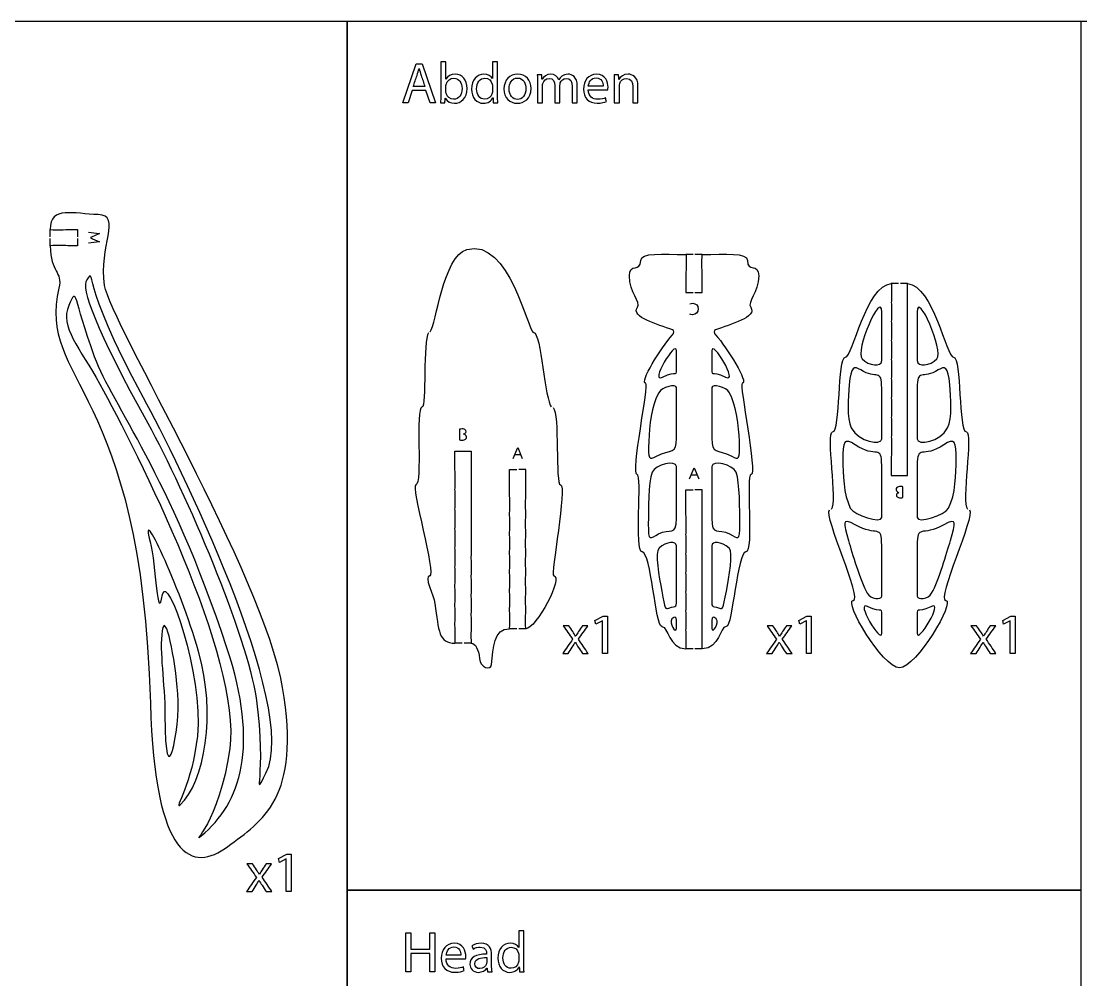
# Model space of a CAD drawing. Extents: x 0 to 710, y 0 to 350.
# Drawn here: x 245 to 440, y 173.9 to 350.4 of the extents above; entities that cross this region are included whole.
import ezdxf

# ---------------------------------------------------------------- set-up
doc = ezdxf.new("R2010")
doc.units = 0
doc.header["$MEASUREMENT"] = 0
doc.layers.add('DEFAULT', color=18, linetype='CONTINUOUS')

msp = doc.modelspace()

# ---------------------------------------------------------------- linework, layer by layer
at = {"layer": 'DEFAULT', "color": 18}
for points in [[(710, 0.35), (0, 0.35), (0, 350.35), (710, 350.35)], [(305, 0.35), (185, 0.35), (185, 350.35), (305, 350.35)], [(440, 190.35), (305, 190.35), (305, 350.35), (440, 350.35)], [(440, 0.35), (305, 0.35), (305, 190.35), (440, 190.35)]]:
    msp.add_lwpolyline(points, close=True, dxfattribs=at)
at = {"layer": 'DEFAULT', "color": 5}
for points in [[(316.96, 337.6), (316.22, 335.35), (315.26, 335.35), (317.69, 342.49), (318.8, 342.49), (321.23, 335.35), (320.25, 335.35), (319.49, 337.6)], [(351.97, 239.95), (351.95, 239.95), (350.75, 239.31), (350.57, 240.02), (352.07, 240.82), (352.87, 240.82), (352.87, 233.94), (351.97, 233.94)], [(389.49, 239.95), (389.47, 239.95), (388.28, 239.31), (388.1, 240.02), (389.6, 240.82), (390.39, 240.82), (390.39, 233.94), (389.49, 233.94)], [(427.02, 239.95), (427, 239.95), (425.8, 239.31), (425.62, 240.02), (427.12, 240.82), (427.92, 240.82), (427.92, 233.94), (427.02, 233.94)], [(293.77, 196.11), (293.75, 196.11), (292.55, 195.47), (292.37, 196.18), (293.87, 196.98), (294.67, 196.98), (294.67, 190.1), (293.77, 190.1)], [(316.72, 182.49), (316.72, 179.5), (320.18, 179.5), (320.18, 182.49), (321.11, 182.49), (321.11, 175.35), (320.18, 175.35), (320.18, 178.7), (316.72, 178.7), (316.72, 175.35), (315.8, 175.35), (315.8, 182.49)]]:
    msp.add_lwpolyline(points, close=True, dxfattribs=at)
at = {"layer": 'DEFAULT', "color": 1}
for points in [[(250.34, 310.67), (250.34, 312)], [(250.34, 309), (250.34, 310.32)], [(368.65, 307.41), (367.33, 307.41)], [(370.33, 307.41), (369, 307.41)], [(406.45, 302.06), (405.12, 302.06)], [(408.12, 302.06), (406.8, 302.06)], [(336.2, 238.51), (334.87, 238.51)], [(337.87, 238.5), (336.55, 238.5)], [(326.14, 235.83), (324.82, 235.83)], [(327.82, 235.83), (326.49, 235.83)], [(368.65, 234.77), (367.33, 234.77)], [(370.33, 234.77), (369, 234.77)]]:
    msp.add_lwpolyline(points, dxfattribs=at)
at = {"layer": 'DEFAULT', "color": 18}
for points in [[(335.53, 269.86), (336.37, 271.88), (337.22, 269.86)], [(336.96, 270.49), (335.8, 270.49)], [(367.99, 266.12), (368.82, 268.14), (369.68, 266.12)], [(369.41, 266.75), (368.25, 266.75)]]:
    msp.add_lwpolyline(points, dxfattribs=at)
at = {"layer": 'DEFAULT', "color": 5}
for points, knots in [([(319.3, 338.32), (319.06, 339), (318.83, 339.68), (318.6, 340.37), (318.44, 340.83), (318.33, 341.26), (318.23, 341.67), (318.22, 341.67), (318.21, 341.67), (318.21, 341.67), (318.1, 341.25), (317.98, 340.81), (317.85, 340.38), (317.61, 339.69), (317.38, 339), (317.15, 338.32), (317.86, 338.32), (318.58, 338.32), (319.3, 338.32)], [0, 0, 0, 0, 6.147585, 6.147585, 6.147585, 7.147585, 7.147585, 7.147585, 7.206585, 7.206585, 7.206585, 8.206585, 8.206585, 8.206585, 14.382579, 14.382579, 14.382579, 20.472579, 20.472579, 20.472579, 20.472579]), ([(322.18, 335.35), (322.2, 335.7), (322.22, 336.22), (322.22, 336.68), (322.22, 338.74), (322.22, 340.8), (322.22, 342.87), (322.52, 342.87), (322.83, 342.87), (323.14, 342.87), (323.14, 341.79), (323.14, 340.72), (323.14, 339.65), (323.15, 339.65), (323.15, 339.65), (323.16, 339.65), (323.49, 340.22), (324.08, 340.59), (324.91, 340.59), (326.18, 340.59), (327.08, 339.53), (327.07, 337.98), (327.07, 336.15), (325.91, 335.24), (324.77, 335.24), (324.03, 335.24), (323.43, 335.52), (323.05, 336.2), (323.04, 336.2), (323.03, 336.2), (323.02, 336.2), (323.01, 335.92), (322.99, 335.63), (322.98, 335.35), (322.71, 335.35), (322.44, 335.35), (322.18, 335.35)], [2.279, 2.279, 2.279, 2.279, 3.279, 3.279, 3.279, 20.828, 20.828, 20.828, 23.438, 23.438, 23.438, 32.558, 32.558, 32.558, 32.618, 32.618, 32.618, 33.618, 33.618, 33.618, 34.618, 34.618, 34.618, 35.618, 35.618, 35.618, 36.618, 36.618, 36.618, 36.708, 36.708, 36.708, 39.110998, 39.110998, 39.110998, 41.389998, 41.389998, 41.389998, 41.389998]), ([(332.66, 342.87), (332.66, 340.8), (332.66, 338.74), (332.66, 336.68), (332.66, 336.22), (332.67, 335.7), (332.71, 335.35), (332.43, 335.35), (332.15, 335.35), (331.87, 335.35), (331.86, 335.65), (331.84, 335.95), (331.83, 336.24), (331.82, 336.24), (331.81, 336.24), (331.81, 336.24), (331.52, 335.67), (330.9, 335.24), (330.06, 335.24), (328.82, 335.24), (327.87, 336.28), (327.87, 337.84), (327.86, 339.54), (328.92, 340.59), (330.17, 340.59), (330.95, 340.59), (331.48, 340.22), (331.71, 339.81), (331.72, 339.81), (331.72, 339.81), (331.73, 339.81), (331.73, 340.83), (331.73, 341.85), (331.73, 342.87), (332.04, 342.87), (332.35, 342.87), (332.66, 342.87)], [2.64, 2.64, 2.64, 2.64, 20.188, 20.188, 20.188, 21.188, 21.188, 21.188, 23.559, 23.559, 23.559, 26.080809, 26.080809, 26.080809, 26.141809, 26.141809, 26.141809, 27.141809, 27.141809, 27.141809, 28.141809, 28.141809, 28.141809, 29.141809, 29.141809, 29.141809, 30.141809, 30.141809, 30.141809, 30.201809, 30.201809, 30.201809, 38.869809, 38.869809, 38.869809, 41.509809, 41.509809, 41.509809, 41.509809]), ([(323.14, 337.41), (323.14, 337.29), (323.16, 337.17), (323.18, 337.07), (323.36, 336.42), (323.9, 335.98), (324.58, 335.98), (325.55, 335.98), (326.13, 336.77), (326.13, 337.95), (326.13, 338.97), (325.6, 339.85), (324.61, 339.85), (323.97, 339.85), (323.38, 339.42), (323.19, 338.71), (323.17, 338.6), (323.14, 338.47), (323.14, 338.33), (323.14, 338.02), (323.14, 337.71), (323.14, 337.41)], [2.61, 2.61, 2.61, 2.61, 3.61, 3.61, 3.61, 4.61, 4.61, 4.61, 5.61, 5.61, 5.61, 6.61, 6.61, 6.61, 7.61, 7.61, 7.61, 8.61, 8.61, 8.61, 11.22, 11.22, 11.22, 11.22]), ([(331.73, 338.39), (331.73, 338.51), (331.72, 338.67), (331.69, 338.78), (331.55, 339.37), (331.04, 339.86), (330.35, 339.86), (329.38, 339.86), (328.81, 339.01), (328.81, 337.88), (328.81, 336.84), (329.32, 335.99), (330.32, 335.99), (330.95, 335.99), (331.52, 336.4), (331.69, 337.1), (331.72, 337.23), (331.73, 337.35), (331.73, 337.5), (331.73, 337.8), (331.73, 338.09), (331.73, 338.39)], [2.52, 2.52, 2.52, 2.52, 3.52, 3.52, 3.52, 4.52, 4.52, 4.52, 5.52, 5.52, 5.52, 6.52, 6.52, 6.52, 7.52, 7.52, 7.52, 8.52, 8.52, 8.52, 11.04, 11.04, 11.04, 11.04]), ([(338.84, 337.96), (338.84, 336.06), (337.53, 335.24), (336.29, 335.24), (334.91, 335.24), (333.84, 336.25), (333.84, 337.87), (333.84, 339.59), (334.96, 340.59), (336.38, 340.59), (337.85, 340.59), (338.84, 339.52), (338.84, 337.96)], [1, 1, 1, 1, 2, 2, 2, 3, 3, 3, 4, 4, 4, 5, 5, 5, 5]), ([(334.78, 337.9), (334.78, 336.78), (335.43, 335.93), (336.34, 335.93), (337.23, 335.93), (337.89, 336.77), (337.89, 337.92), (337.89, 338.79), (337.46, 339.89), (336.36, 339.89), (335.26, 339.89), (334.78, 338.88), (334.78, 337.9)], [0, 0, 0, 0, 1, 1, 1, 2, 2, 2, 3, 3, 3, 4, 4, 4, 4]), ([(340.02, 339.09), (340.02, 339.62), (340.01, 340.05), (339.98, 340.47), (340.25, 340.47), (340.52, 340.47), (340.79, 340.47), (340.81, 340.2), (340.82, 339.92), (340.83, 339.65), (340.84, 339.65), (340.85, 339.65), (340.87, 339.65), (341.15, 340.14), (341.63, 340.59), (342.47, 340.59), (343.17, 340.59), (343.7, 340.17), (343.92, 339.56), (343.93, 339.56), (343.94, 339.56), (343.95, 339.56), (344.1, 339.85), (344.3, 340.07), (344.52, 340.23), (344.82, 340.46), (345.16, 340.59), (345.65, 340.59), (346.33, 340.59), (347.33, 340.15), (347.33, 338.37), (347.33, 337.36), (347.33, 336.36), (347.33, 335.35), (347.03, 335.35), (346.72, 335.35), (346.42, 335.35), (346.42, 336.32), (346.42, 337.29), (346.42, 338.25), (346.42, 339.24), (346.06, 339.83), (345.31, 339.83), (344.78, 339.83), (344.37, 339.44), (344.21, 338.98), (344.17, 338.86), (344.14, 338.69), (344.14, 338.52), (344.14, 337.46), (344.14, 336.41), (344.14, 335.35), (343.83, 335.35), (343.53, 335.35), (343.23, 335.35), (343.23, 336.38), (343.23, 337.4), (343.23, 338.42), (343.23, 339.24), (342.87, 339.83), (342.16, 339.83), (341.57, 339.83), (341.15, 339.36), (341, 338.9), (340.95, 338.76), (340.93, 338.6), (340.93, 338.44), (340.93, 337.41), (340.93, 336.38), (340.93, 335.35), (340.63, 335.35), (340.32, 335.35), (340.02, 335.35), (340.02, 336.6), (340.02, 337.84), (340.02, 339.09)], [10.59, 10.59, 10.59, 10.59, 11.59, 11.59, 11.59, 13.9, 13.9, 13.9, 16.243075, 16.243075, 16.243075, 16.332075, 16.332075, 16.332075, 17.332075, 17.332075, 17.332075, 18.332075, 18.332075, 18.332075, 18.393075, 18.393075, 18.393075, 19.393075, 19.393075, 19.393075, 20.393075, 20.393075, 20.393075, 21.393075, 21.393075, 21.393075, 29.943075, 29.943075, 29.943075, 32.523075, 32.523075, 32.523075, 40.743075, 40.743075, 40.743075, 41.743075, 41.743075, 41.743075, 42.743075, 42.743075, 42.743075, 43.743075, 43.743075, 43.743075, 52.713075, 52.713075, 52.713075, 55.292075, 55.292075, 55.292075, 63.991075, 63.991075, 63.991075, 64.991075, 64.991075, 64.991075, 65.991075, 65.991075, 65.991075, 66.991075, 66.991075, 66.991075, 75.751075, 75.751075, 75.751075, 78.331075, 78.331075, 78.331075, 88.921075, 88.921075, 88.921075, 88.921075]), ([(349.36, 337.74), (349.38, 336.49), (350.19, 335.97), (351.12, 335.97), (351.79, 335.97), (352.19, 336.08), (352.54, 336.23), (352.59, 336.01), (352.64, 335.79), (352.7, 335.56), (352.37, 335.42), (351.81, 335.25), (350.99, 335.25), (349.42, 335.25), (348.47, 336.28), (348.47, 337.83), (348.47, 339.37), (349.38, 340.59), (350.88, 340.59), (352.55, 340.59), (352.99, 339.12), (352.99, 338.18), (352.99, 337.99), (352.97, 337.84), (352.96, 337.74), (351.76, 337.74), (350.56, 337.74), (349.36, 337.74)], [10.2, 10.2, 10.2, 10.2, 11.2, 11.2, 11.2, 12.2, 12.2, 12.2, 14.142833, 14.142833, 14.142833, 15.142833, 15.142833, 15.142833, 16.142833, 16.142833, 16.142833, 17.142833, 17.142833, 17.142833, 18.142833, 18.142833, 18.142833, 19.142833, 19.142833, 19.142833, 29.342833, 29.342833, 29.342833, 29.342833]), ([(352.09, 338.41), (352.1, 339), (351.85, 339.92), (350.8, 339.92), (349.86, 339.92), (349.45, 339.06), (349.37, 338.41), (350.28, 338.41), (351.19, 338.41), (352.09, 338.41)], [7.709, 7.709, 7.709, 7.709, 8.709, 8.709, 8.709, 9.709, 9.709, 9.709, 17.418, 17.418, 17.418, 17.418]), ([(354.15, 339.09), (354.15, 339.62), (354.14, 340.05), (354.11, 340.47), (354.38, 340.47), (354.66, 340.47), (354.93, 340.47), (354.95, 340.19), (354.97, 339.91), (354.98, 339.63), (354.99, 339.63), (355, 339.63), (355, 339.63), (355.26, 340.11), (355.85, 340.59), (356.7, 340.59), (357.41, 340.59), (358.51, 340.17), (358.51, 338.41), (358.51, 337.39), (358.51, 336.37), (358.51, 335.35), (358.2, 335.35), (357.89, 335.35), (357.58, 335.35), (357.58, 336.34), (357.58, 337.32), (357.58, 338.31), (357.58, 339.13), (357.27, 339.82), (356.39, 339.82), (355.78, 339.82), (355.3, 339.38), (355.14, 338.87), (355.1, 338.75), (355.08, 338.59), (355.08, 338.43), (355.08, 337.41), (355.08, 336.38), (355.08, 335.35), (354.77, 335.35), (354.46, 335.35), (354.15, 335.35), (354.15, 336.6), (354.15, 337.84), (354.15, 339.09)], [10.59, 10.59, 10.59, 10.59, 11.59, 11.59, 11.59, 13.93, 13.93, 13.93, 16.335681, 16.335681, 16.335681, 16.395681, 16.395681, 16.395681, 17.395681, 17.395681, 17.395681, 18.395681, 18.395681, 18.395681, 27.065681, 27.065681, 27.065681, 29.704681, 29.704681, 29.704681, 38.074681, 38.074681, 38.074681, 39.074681, 39.074681, 39.074681, 40.074681, 40.074681, 40.074681, 41.074681, 41.074681, 41.074681, 49.804681, 49.804681, 49.804681, 52.444681, 52.444681, 52.444681, 63.034681, 63.034681, 63.034681, 63.034681]), ([(345.78, 239.06), (346.02, 238.7), (346.26, 238.33), (346.51, 237.96), (346.7, 237.68), (346.86, 237.41), (347.03, 237.13), (347.04, 237.13), (347.05, 237.13), (347.06, 237.13), (347.23, 237.43), (347.4, 237.7), (347.56, 237.97), (347.8, 238.34), (348.04, 238.7), (348.28, 239.06), (348.62, 239.06), (348.95, 239.06), (349.29, 239.06), (348.71, 238.24), (348.13, 237.41), (347.54, 236.59), (348.14, 235.71), (348.74, 234.82), (349.34, 233.94), (348.99, 233.94), (348.64, 233.94), (348.28, 233.94), (348.03, 234.33), (347.78, 234.71), (347.53, 235.1), (347.33, 235.39), (347.16, 235.68), (346.98, 235.98), (346.98, 235.98), (346.97, 235.98), (346.96, 235.98), (346.79, 235.68), (346.61, 235.4), (346.42, 235.1), (346.17, 234.71), (345.93, 234.33), (345.68, 233.94), (345.34, 233.94), (345, 233.94), (344.65, 233.94), (345.26, 234.81), (345.87, 235.69), (346.47, 236.56), (345.9, 237.39), (345.32, 238.23), (344.74, 239.06), (345.08, 239.06), (345.43, 239.06), (345.78, 239.06)], [0, 0, 0, 0, 3.743683, 3.743683, 3.743683, 4.743683, 4.743683, 4.743683, 4.833683, 4.833683, 4.833683, 5.833683, 5.833683, 5.833683, 9.536895, 9.536895, 9.536895, 12.386895, 12.386895, 12.386895, 20.975775, 20.975775, 20.975775, 30.044943, 30.044943, 30.044943, 33.043943, 33.043943, 33.043943, 36.946189, 36.946189, 36.946189, 37.946189, 37.946189, 37.946189, 38.006189, 38.006189, 38.006189, 39.006189, 39.006189, 39.006189, 42.892133, 42.892133, 42.892133, 45.801133, 45.801133, 45.801133, 54.830163, 54.830163, 54.830163, 63.475071, 63.475071, 63.475071, 66.415071, 66.415071, 66.415071, 66.415071]), ([(383.3, 239.06), (383.55, 238.7), (383.79, 238.33), (384.03, 237.96), (384.22, 237.68), (384.38, 237.41), (384.55, 237.13), (384.56, 237.13), (384.57, 237.13), (384.58, 237.13), (384.75, 237.43), (384.92, 237.7), (385.09, 237.97), (385.33, 238.34), (385.57, 238.7), (385.81, 239.06), (386.15, 239.06), (386.48, 239.06), (386.82, 239.06), (386.23, 238.24), (385.65, 237.41), (385.07, 236.59), (385.67, 235.71), (386.27, 234.82), (386.87, 233.94), (386.52, 233.94), (386.16, 233.94), (385.81, 233.94), (385.56, 234.33), (385.31, 234.71), (385.06, 235.1), (384.86, 235.39), (384.69, 235.68), (384.51, 235.98), (384.5, 235.98), (384.49, 235.98), (384.49, 235.98), (384.32, 235.68), (384.14, 235.4), (383.95, 235.1), (383.7, 234.71), (383.45, 234.33), (383.21, 233.94), (382.86, 233.94), (382.52, 233.94), (382.18, 233.94), (382.79, 234.81), (383.39, 235.69), (384, 236.56), (383.42, 237.39), (382.84, 238.23), (382.26, 239.06), (382.61, 239.06), (382.96, 239.06), (383.3, 239.06)], [0, 0, 0, 0, 3.744236, 3.744236, 3.744236, 4.744236, 4.744236, 4.744236, 4.834236, 4.834236, 4.834236, 5.834236, 5.834236, 5.834236, 9.536897, 9.536897, 9.536897, 12.386897, 12.386897, 12.386897, 20.975777, 20.975777, 20.975777, 30.044944, 30.044944, 30.044944, 33.043944, 33.043944, 33.043944, 36.94619, 36.94619, 36.94619, 37.94619, 37.94619, 37.94619, 38.00619, 38.00619, 38.00619, 39.00619, 39.00619, 39.00619, 42.891594, 42.891594, 42.891594, 45.801594, 45.801594, 45.801594, 54.831195, 54.831195, 54.831195, 63.476104, 63.476104, 63.476104, 66.415104, 66.415104, 66.415104, 66.415104]), ([(420.83, 239.06), (421.07, 238.7), (421.31, 238.33), (421.56, 237.96), (421.75, 237.68), (421.91, 237.41), (422.08, 237.13), (422.09, 237.13), (422.1, 237.13), (422.11, 237.13), (422.28, 237.43), (422.45, 237.7), (422.62, 237.97), (422.86, 238.34), (423.1, 238.7), (423.34, 239.06), (423.67, 239.06), (424.01, 239.06), (424.34, 239.06), (423.76, 238.24), (423.18, 237.41), (422.59, 236.59), (423.19, 235.71), (423.79, 234.82), (424.39, 233.94), (424.04, 233.94), (423.69, 233.94), (423.34, 233.94), (423.08, 234.33), (422.83, 234.71), (422.58, 235.1), (422.38, 235.39), (422.21, 235.68), (422.03, 235.98), (422.03, 235.98), (422.02, 235.98), (422.01, 235.98), (421.84, 235.68), (421.66, 235.4), (421.47, 235.1), (421.23, 234.71), (420.98, 234.33), (420.73, 233.94), (420.39, 233.94), (420.05, 233.94), (419.71, 233.94), (420.31, 234.81), (420.92, 235.69), (421.53, 236.56), (420.95, 237.39), (420.37, 238.23), (419.79, 239.06), (420.14, 239.06), (420.48, 239.06), (420.83, 239.06)], [0, 0, 0, 0, 3.743683, 3.743683, 3.743683, 4.743683, 4.743683, 4.743683, 4.833683, 4.833683, 4.833683, 5.833683, 5.833683, 5.833683, 9.536344, 9.536344, 9.536344, 12.386344, 12.386344, 12.386344, 20.974648, 20.974648, 20.974648, 30.043815, 30.043815, 30.043815, 33.043815, 33.043815, 33.043815, 36.945515, 36.945515, 36.945515, 37.945515, 37.945515, 37.945515, 38.006515, 38.006515, 38.006515, 39.006515, 39.006515, 39.006515, 42.892459, 42.892459, 42.892459, 45.801459, 45.801459, 45.801459, 54.830489, 54.830489, 54.830489, 63.475398, 63.475398, 63.475398, 66.415398, 66.415398, 66.415398, 66.415398]), ([(287.58, 195.22), (287.82, 194.86), (288.06, 194.49), (288.31, 194.12), (288.5, 193.84), (288.66, 193.57), (288.83, 193.29), (288.84, 193.29), (288.85, 193.29), (288.86, 193.29), (289.03, 193.59), (289.2, 193.86), (289.37, 194.13), (289.61, 194.5), (289.84, 194.86), (290.08, 195.22), (290.42, 195.22), (290.76, 195.22), (291.09, 195.22), (290.51, 194.4), (289.93, 193.57), (289.34, 192.75), (289.94, 191.87), (290.54, 190.98), (291.14, 190.1), (290.79, 190.1), (290.44, 190.1), (290.08, 190.1), (289.83, 190.49), (289.58, 190.87), (289.33, 191.26), (289.13, 191.55), (288.96, 191.84), (288.78, 192.14), (288.78, 192.14), (288.77, 192.14), (288.76, 192.14), (288.59, 191.84), (288.41, 191.56), (288.22, 191.26), (287.98, 190.87), (287.73, 190.49), (287.48, 190.1), (287.14, 190.1), (286.8, 190.1), (286.46, 190.1), (287.06, 190.97), (287.67, 191.84), (288.28, 192.72), (287.7, 193.55), (287.12, 194.39), (286.54, 195.22), (286.89, 195.22), (287.23, 195.22), (287.58, 195.22)], [0, 0, 0, 0, 3.743683, 3.743683, 3.743683, 4.743683, 4.743683, 4.743683, 4.833683, 4.833683, 4.833683, 5.833683, 5.833683, 5.833683, 9.536344, 9.536344, 9.536344, 12.386344, 12.386344, 12.386344, 20.975465, 20.975465, 20.975465, 30.044633, 30.044633, 30.044633, 33.044633, 33.044633, 33.044633, 36.946625, 36.946625, 36.946625, 37.946625, 37.946625, 37.946625, 38.007625, 38.007625, 38.007625, 39.007625, 39.007625, 39.007625, 42.89387, 42.89387, 42.89387, 45.80387, 45.80387, 45.80387, 54.834292, 54.834292, 54.834292, 63.479769, 63.479769, 63.479769, 66.419769, 66.419769, 66.419769, 66.419769]), ([(337.5, 182.87), (337.5, 180.8), (337.5, 178.74), (337.5, 176.68), (337.5, 176.22), (337.51, 175.7), (337.54, 175.35), (337.26, 175.35), (336.98, 175.35), (336.71, 175.35), (336.69, 175.65), (336.68, 175.95), (336.66, 176.24), (336.66, 176.24), (336.65, 176.24), (336.64, 176.24), (336.36, 175.67), (335.73, 175.24), (334.9, 175.24), (333.66, 175.24), (332.71, 176.28), (332.71, 177.84), (332.7, 179.54), (333.75, 180.59), (335, 180.59), (335.79, 180.59), (336.31, 180.22), (336.55, 179.81), (336.55, 179.81), (336.56, 179.81), (336.57, 179.81), (336.57, 180.83), (336.57, 181.85), (336.57, 182.87), (336.88, 182.87), (337.19, 182.87), (337.5, 182.87)], [2.64, 2.64, 2.64, 2.64, 20.189, 20.189, 20.189, 21.189, 21.189, 21.189, 23.559, 23.559, 23.559, 26.080857, 26.080857, 26.080857, 26.141857, 26.141857, 26.141857, 27.141857, 27.141857, 27.141857, 28.141857, 28.141857, 28.141857, 29.141857, 29.141857, 29.141857, 30.141857, 30.141857, 30.141857, 30.201857, 30.201857, 30.201857, 38.871857, 38.871857, 38.871857, 41.511857, 41.511857, 41.511857, 41.511857]), ([(323.19, 177.74), (323.21, 176.48), (324.02, 175.97), (324.95, 175.97), (325.61, 175.97), (326.02, 176.08), (326.37, 176.23), (326.42, 176.01), (326.47, 175.79), (326.52, 175.56), (326.2, 175.42), (325.64, 175.25), (324.82, 175.25), (323.24, 175.25), (322.3, 176.28), (322.3, 177.83), (322.3, 179.37), (323.21, 180.59), (324.7, 180.59), (326.38, 180.59), (326.82, 179.12), (326.82, 178.18), (326.82, 177.99), (326.8, 177.84), (326.79, 177.74), (325.59, 177.74), (324.39, 177.74), (323.19, 177.74)], [10.199, 10.199, 10.199, 10.199, 11.199, 11.199, 11.199, 12.199, 12.199, 12.199, 14.141602, 14.141602, 14.141602, 15.141602, 15.141602, 15.141602, 16.141602, 16.141602, 16.141602, 17.141602, 17.141602, 17.141602, 18.141602, 18.141602, 18.141602, 19.141602, 19.141602, 19.141602, 29.340602, 29.340602, 29.340602, 29.340602]), ([(325.92, 178.41), (325.93, 179), (325.68, 179.92), (324.63, 179.92), (323.69, 179.92), (323.28, 179.06), (323.2, 178.41), (324.11, 178.41), (325.02, 178.41), (325.92, 178.41)], [7.71, 7.71, 7.71, 7.71, 8.71, 8.71, 8.71, 9.71, 9.71, 9.71, 17.42, 17.42, 17.42, 17.42]), ([(330.81, 175.35), (330.79, 175.57), (330.76, 175.78), (330.74, 176), (330.73, 176), (330.72, 176), (330.71, 176), (330.42, 175.6), (329.87, 175.24), (329.14, 175.24), (328.1, 175.24), (327.57, 175.97), (327.57, 176.71), (327.57, 177.95), (328.67, 178.62), (330.65, 178.61), (330.65, 178.65), (330.65, 178.68), (330.65, 178.72), (330.65, 179.14), (330.54, 179.9), (329.49, 179.9), (329.01, 179.9), (328.51, 179.75), (328.15, 179.52), (328.08, 179.73), (328.01, 179.93), (327.94, 180.14), (328.37, 180.41), (328.98, 180.59), (329.63, 180.59), (331.19, 180.59), (331.57, 179.52), (331.57, 178.5), (331.57, 177.86), (331.57, 177.22), (331.57, 176.58), (331.57, 176.14), (331.59, 175.7), (331.66, 175.35), (331.38, 175.35), (331.09, 175.35), (330.81, 175.35)], [0, 0, 0, 0, 1.84201, 1.84201, 1.84201, 1.93201, 1.93201, 1.93201, 2.93201, 2.93201, 2.93201, 3.93201, 3.93201, 3.93201, 4.93201, 4.93201, 4.93201, 5.23301, 5.23301, 5.23301, 6.23301, 6.23301, 6.23301, 7.23301, 7.23301, 7.23301, 9.073227, 9.073227, 9.073227, 10.073227, 10.073227, 10.073227, 11.073227, 11.073227, 11.073227, 16.503227, 16.503227, 16.503227, 17.503227, 17.503227, 17.503227, 19.903227, 19.903227, 19.903227, 19.903227]), ([(336.57, 178.39), (336.57, 178.51), (336.56, 178.66), (336.53, 178.78), (336.39, 179.37), (335.88, 179.86), (335.18, 179.86), (334.22, 179.86), (333.65, 179.01), (333.65, 177.88), (333.65, 176.84), (334.16, 175.99), (335.16, 175.99), (335.79, 175.99), (336.36, 176.4), (336.53, 177.1), (336.56, 177.23), (336.57, 177.35), (336.57, 177.5), (336.57, 177.8), (336.57, 178.09), (336.57, 178.39)], [2.52, 2.52, 2.52, 2.52, 3.52, 3.52, 3.52, 4.52, 4.52, 4.52, 5.52, 5.52, 5.52, 6.52, 6.52, 6.52, 7.52, 7.52, 7.52, 8.52, 8.52, 8.52, 11.04, 11.04, 11.04, 11.04]), ([(330.67, 177.97), (329.66, 177.99), (328.5, 177.81), (328.5, 176.81), (328.5, 176.21), (328.91, 175.92), (329.38, 175.92), (330.05, 175.92), (330.47, 176.35), (330.62, 176.78), (330.65, 176.88), (330.67, 176.98), (330.67, 177.08), (330.67, 177.37), (330.67, 177.67), (330.67, 177.97)], [2.521, 2.521, 2.521, 2.521, 3.521, 3.521, 3.521, 4.521, 4.521, 4.521, 5.521, 5.521, 5.521, 6.521, 6.521, 6.521, 9.042, 9.042, 9.042, 9.042])]:
    msp.add_open_spline(points, degree=3, knots=knots, dxfattribs=at)
at = {"layer": 'DEFAULT', "color": 1}
for points, knots in [([(255.34, 310.32), (255.34, 309.88), (255.34, 309.44), (255.34, 309), (254.84, 309), (254.34, 309), (253.84, 309), (253.57, 309), (253.06, 309.05), (252.09, 309.05), (251.12, 309.05), (250.34, 309.03), (250.34, 309), (250.34, 304.02), (252.69, 304.3), (251.95, 301.23), (247.78, 283.92), (267.13, 283.71), (268.78, 224.82), (269.6, 195.74), (276.55, 193.58), (283, 198.4), (289.41, 203.17), (296.54, 207.18), (293.1, 227.69), (289.63, 248.36), (261.45, 294.86), (260.34, 301.71), (259.19, 308.81), (263.66, 314.67), (259.18, 314.75), (254.7, 314.84), (250.34, 316.41), (250.34, 312), (250.34, 311.97), (251.12, 311.95), (252.09, 311.95), (253.06, 311.95), (253.57, 312), (253.84, 312), (254.34, 312), (254.84, 312), (255.34, 312), (255.34, 311.56), (255.34, 311.12), (255.34, 310.67)], [0, 0, 0, 0, 3.75, 3.75, 3.75, 8, 8, 8, 9, 9, 9, 10, 10, 10, 11, 11, 11, 12, 12, 12, 13, 13, 13, 14, 14, 14, 15, 15, 15, 16, 16, 16, 17, 17, 17, 18, 18, 18, 19, 19, 19, 23.25, 23.25, 23.25, 27.01, 27.01, 27.01, 27.01]), ([(320.28, 293.16), (321.31, 294.49), (322.66, 307.09), (327.02, 308.32), (334.83, 310.54), (338.27, 293.02), (339.32, 293.03), (340.67, 293.04), (341.42, 280.44), (342.55, 279.34)], [0, 0, 0, 0, 1, 1, 1, 2, 2, 2, 3, 3, 3, 3]), ([(362.92, 238.88), (361.7, 238.88), (360.9, 252.65), (359.29, 252.65), (357.77, 252.65), (359.37, 266.91), (358.33, 266.91), (357.15, 266.91), (360.61, 283.68), (359.95, 283.68), (358.68, 283.68), (362.74, 290.29), (364.85, 292.59), (365.17, 292.94), (365.21, 293.4), (364.89, 293.54), (362.17, 294.52), (357.11, 295.85), (358.4, 297.69), (359.11, 298.71), (356.92, 300.28), (356.92, 303.48), (356.92, 305.93), (359.02, 304.06), (359.02, 306.3), (359.02, 307.8), (363.03, 307.41), (367.33, 307.41), (367.36, 307.41), (367.38, 306.62), (367.38, 305.66), (367.38, 304.69), (367.33, 304.18), (367.33, 303.91), (367.33, 302.74), (367.33, 301.57), (367.33, 300.41), (367.77, 300.41), (368.21, 300.41), (368.65, 300.41)], [0, 0, 0, 0, 1, 1, 1, 2, 2, 2, 3, 3, 3, 4, 4, 4, 5, 5, 5, 6, 6, 6, 7, 7, 7, 8, 8, 8, 9, 9, 9, 10, 10, 10, 11, 11, 11, 20.92, 20.92, 20.92, 24.67, 24.67, 24.67, 24.67]), ([(369, 300.41), (369.45, 300.41), (369.89, 300.41), (370.33, 300.41), (370.33, 301.57), (370.33, 302.74), (370.33, 303.91), (370.33, 304.18), (370.28, 304.69), (370.28, 305.66), (370.28, 306.62), (370.3, 307.41), (370.33, 307.41), (374.63, 307.41), (378.64, 307.8), (378.64, 306.3), (378.64, 304.06), (380.73, 305.93), (380.73, 303.48), (380.73, 300.28), (378.55, 298.71), (379.26, 297.69), (380.54, 295.85), (375.49, 294.52), (372.77, 293.54), (372.44, 293.4), (372.48, 292.94), (372.8, 292.59), (374.91, 290.29), (378.97, 283.68), (377.7, 283.68), (377.04, 283.68), (380.5, 266.91), (379.33, 266.91), (378.28, 266.91), (379.88, 252.65), (378.36, 252.65), (376.76, 252.65), (375.95, 238.88), (374.73, 238.88), (373.54, 238.88), (373.56, 234.92), (370.33, 234.77), (370.3, 234.86), (370.29, 235.61), (370.29, 236.51), (370.29, 237.48), (370.33, 237.99), (370.33, 238.26), (370.33, 238.53), (370.29, 239.05), (370.29, 240.01), (370.29, 240.98), (370.33, 241.49), (370.33, 241.76), (370.33, 242.03), (370.29, 242.54), (370.29, 243.51), (370.29, 244.48), (370.33, 244.99), (370.33, 245.26), (370.33, 245.53), (370.29, 246.04), (370.29, 247.01), (370.29, 247.98), (370.33, 248.49), (370.33, 248.76), (370.33, 249.03), (370.29, 249.54), (370.29, 250.51), (370.29, 251.48), (370.33, 251.99), (370.33, 252.26), (370.33, 252.54), (370.29, 253.07), (370.29, 254.06), (370.29, 255.05), (370.33, 255.58), (370.33, 255.86), (370.33, 256.14), (370.29, 256.66), (370.29, 257.66), (370.29, 258.65), (370.33, 259.17), (370.33, 259.46), (370.33, 261), (370.33, 262.54), (370.33, 264.09), (369.89, 264.09), (369.45, 264.09), (369, 264.09)], [0, 0, 0, 0, 3.75, 3.75, 3.75, 13.67, 13.67, 13.67, 14.67, 14.67, 14.67, 15.67, 15.67, 15.67, 16.67, 16.67, 16.67, 17.67, 17.67, 17.67, 18.67, 18.67, 18.67, 19.67, 19.67, 19.67, 20.67, 20.67, 20.67, 21.67, 21.67, 21.67, 22.67, 22.67, 22.67, 23.67, 23.67, 23.67, 24.67, 24.67, 24.67, 25.67, 25.67, 25.67, 26.67, 26.67, 26.67, 27.67, 27.67, 27.67, 28.67, 28.67, 28.67, 29.67, 29.67, 29.67, 30.67, 30.67, 30.67, 31.67, 31.67, 31.67, 32.67, 32.67, 32.67, 33.67, 33.67, 33.67, 34.67, 34.67, 34.67, 35.67, 35.67, 35.67, 36.67, 36.67, 36.67, 37.67, 37.67, 37.67, 38.67, 38.67, 38.67, 39.67, 39.67, 39.67, 52.790004, 52.790004, 52.790004, 56.550004, 56.550004, 56.550004, 56.550004]), ([(288.23, 225.75), (286.6, 236.98), (275.36, 263.57), (268.3, 276.33), (258.72, 293.69), (255.9, 301.3), (257.05, 302.71), (258.89, 304.94), (255.39, 303.34), (267.51, 281.01), (273.64, 269.71), (296.36, 223.95), (290.04, 211.89), (287.29, 206.64), (290.32, 211.26), (288.23, 225.75)], [1, 1, 1, 1, 2, 2, 2, 3, 3, 3, 4, 4, 4, 5, 5, 5, 6, 6, 6, 6]), ([(253.76, 298.01), (255.42, 301.67), (254.4, 299.7), (258.52, 288.58), (261.96, 279.26), (272.15, 267.36), (282.85, 235.01), (288.85, 216.88), (285.5, 206.43), (278.14, 200.37), (276.1, 198.69), (281.45, 202.66), (283.38, 216.43), (285.68, 232.9), (266.24, 271.18), (259.46, 283.55), (255.83, 290.18), (251.99, 294.13), (253.76, 298.01)], [1, 1, 1, 1, 2, 2, 2, 3, 3, 3, 4, 4, 4, 5, 5, 5, 6, 6, 6, 7, 7, 7, 7]), ([(394.11, 260.53), (395.32, 261.56), (393.06, 274.73), (394.33, 274.73), (395.81, 274.73), (395.21, 288.5), (396.69, 288.5), (398.01, 288.5), (400.47, 301.65), (405.13, 302.06), (405.16, 301.97), (405.18, 301.22), (405.18, 300.32), (405.18, 299.35), (405.13, 298.84), (405.13, 298.57), (405.13, 298.3), (405.18, 297.78), (405.18, 296.82), (405.18, 295.85), (405.13, 295.34), (405.13, 295.07), (405.13, 294.8), (405.18, 294.28), (405.18, 293.32), (405.18, 292.35), (405.13, 291.84), (405.13, 291.57), (405.13, 291.3), (405.18, 290.79), (405.18, 289.82), (405.18, 288.85), (405.13, 288.34), (405.13, 288.07), (405.13, 287.8), (405.18, 287.29), (405.18, 286.32), (405.18, 285.35), (405.13, 284.84), (405.13, 284.57), (405.13, 284.29), (405.18, 283.77), (405.18, 282.77), (405.18, 281.78), (405.13, 281.25), (405.13, 280.97), (405.13, 280.69), (405.18, 280.17), (405.18, 279.18), (405.18, 278.18), (405.13, 277.65), (405.13, 277.38), (405.13, 277.1), (405.18, 276.57), (405.18, 275.58), (405.18, 274.58), (405.13, 274.06), (405.13, 273.78), (405.13, 273.5), (405.18, 272.97), (405.18, 271.98), (405.18, 270.99), (405.13, 270.46), (405.13, 270.18), (405.13, 269.02), (405.13, 267.85), (405.13, 266.68), (406.13, 266.68), (407.13, 266.68), (408.13, 266.68), (408.13, 267.85), (408.13, 269.02), (408.13, 270.18), (408.13, 270.46), (408.08, 270.99), (408.08, 271.98), (408.08, 272.97), (408.13, 273.5), (408.13, 273.78), (408.13, 274.06), (408.08, 274.58), (408.08, 275.58), (408.08, 276.57), (408.13, 277.1), (408.13, 277.38), (408.13, 277.65), (408.08, 278.18), (408.08, 279.18), (408.08, 280.17), (408.13, 280.69), (408.13, 280.97), (408.13, 281.25), (408.08, 281.78), (408.08, 282.77), (408.08, 283.77), (408.13, 284.29), (408.13, 284.57), (408.13, 284.84), (408.08, 285.35), (408.08, 286.32), (408.08, 287.29), (408.13, 287.8), (408.13, 288.07), (408.13, 288.34), (408.08, 288.85), (408.08, 289.82), (408.08, 290.79), (408.13, 291.3), (408.13, 291.57), (408.13, 291.84), (408.08, 292.35), (408.08, 293.32), (408.08, 294.28), (408.13, 294.8), (408.13, 295.07), (408.13, 295.34), (408.08, 295.85), (408.08, 296.82), (408.08, 297.78), (408.13, 298.3), (408.13, 298.57), (408.13, 298.84), (408.08, 299.35), (408.08, 300.32), (408.08, 301.22), (408.1, 301.97), (408.12, 302.06), (412.8, 301.67), (415.26, 288.5), (416.58, 288.5), (418.06, 288.5), (417.46, 274.73), (418.94, 274.73), (420.21, 274.73), (417.94, 261.53), (419.16, 260.53)], [0, 0, 0, 0, 1, 1, 1, 2, 2, 2, 3, 3, 3, 4, 4, 4, 5, 5, 5, 6, 6, 6, 7, 7, 7, 8, 8, 8, 9, 9, 9, 10, 10, 10, 11, 11, 11, 12, 12, 12, 13, 13, 13, 14, 14, 14, 15, 15, 15, 16, 16, 16, 17, 17, 17, 18, 18, 18, 19, 19, 19, 20, 20, 20, 21, 21, 21, 30.92, 30.92, 30.92, 39.42, 39.42, 39.42, 49.34, 49.34, 49.34, 50.34, 50.34, 50.34, 51.34, 51.34, 51.34, 52.34, 52.34, 52.34, 53.34, 53.34, 53.34, 54.34, 54.34, 54.34, 55.34, 55.34, 55.34, 56.34, 56.34, 56.34, 57.34, 57.34, 57.34, 58.34, 58.34, 58.34, 59.34, 59.34, 59.34, 60.34, 60.34, 60.34, 61.34, 61.34, 61.34, 62.34, 62.34, 62.34, 63.34, 63.34, 63.34, 64.34, 64.34, 64.34, 65.34, 65.34, 65.34, 66.34, 66.34, 66.34, 67.34, 67.34, 67.34, 68.34, 68.34, 68.34, 69.34, 69.34, 69.34, 70.34, 70.34, 70.34, 70.34]), ([(403.36, 296.83), (403.36, 293.84), (403.36, 290.85), (403.36, 287.86), (403.36, 286.62), (400.96, 286.91), (399.75, 288.18), (398.35, 289.63), (403.36, 300.89), (403.36, 296.83)], [1, 1, 1, 1, 26.42, 26.42, 26.42, 27.42, 27.42, 27.42, 28.42, 28.42, 28.42, 28.42]), ([(409.89, 296.83), (409.89, 300.89), (414.9, 289.63), (413.51, 288.18), (412.3, 286.91), (409.89, 286.62), (409.89, 287.86), (409.89, 290.85), (409.89, 293.84), (409.89, 296.83)], [25.42, 25.42, 25.42, 25.42, 26.42, 26.42, 26.42, 27.42, 27.42, 27.42, 52.84, 52.84, 52.84, 52.84]), ([(319.98, 292.95), (318.85, 291.69), (319.68, 279.28), (318.75, 279.28), (317.51, 279.28), (318.9, 265.01), (317.62, 265.01), (316.6, 265.01), (321.42, 248.24), (320.19, 248.24), (319.01, 248.25), (320.92, 244.62), (321.13, 243.16), (321.85, 238.04), (321.82, 235.83), (324.82, 235.83), (324.84, 235.85), (324.87, 236.63), (324.87, 237.58), (324.87, 238.54), (324.82, 239.06), (324.82, 239.33), (324.82, 239.6), (324.87, 240.11), (324.87, 241.08), (324.87, 242.04), (324.82, 242.56), (324.82, 242.83), (324.82, 243.1), (324.87, 243.61), (324.87, 244.58), (324.87, 245.55), (324.82, 246.06), (324.82, 246.33), (324.83, 246.6), (324.87, 247.11), (324.87, 248.08), (324.87, 249.04), (324.83, 249.55), (324.83, 249.83), (324.82, 250.1), (324.88, 250.61), (324.88, 251.58), (324.88, 252.55), (324.83, 253.06), (324.83, 253.33), (324.83, 253.61), (324.88, 254.13), (324.88, 255.12), (324.88, 256.12), (324.83, 256.65), (324.83, 256.92), (324.83, 257.2), (324.88, 257.73), (324.88, 258.72), (324.88, 259.71), (324.83, 260.24), (324.83, 260.52), (324.83, 260.8), (324.88, 261.33), (324.88, 262.32), (324.88, 263.31), (324.83, 263.84), (324.83, 264.12), (324.83, 264.4), (324.88, 264.93), (324.88, 265.92), (324.88, 266.91), (324.83, 267.43), (324.83, 267.72), (324.83, 268.88), (324.83, 270.05), (324.83, 271.22), (325.83, 271.22), (326.83, 271.22), (327.83, 271.22), (327.83, 270.05), (327.83, 268.88), (327.83, 267.71), (327.83, 267.43), (327.78, 266.91), (327.78, 265.92), (327.78, 264.92), (327.83, 264.4), (327.83, 264.11), (327.83, 263.84), (327.78, 263.31), (327.78, 262.32), (327.78, 261.32), (327.82, 260.8), (327.83, 260.52), (327.82, 260.24), (327.78, 259.71), (327.78, 258.72), (327.78, 257.73), (327.82, 257.2), (327.82, 256.92), (327.82, 256.65), (327.78, 256.12), (327.78, 255.12), (327.78, 254.13), (327.82, 253.6), (327.82, 253.33), (327.82, 253.05), (327.78, 252.54), (327.77, 251.58), (327.78, 250.61), (327.82, 250.1), (327.82, 249.83), (327.82, 249.55), (327.77, 249.04), (327.77, 248.08), (327.77, 247.11), (327.82, 246.6), (327.82, 246.33), (327.82, 246.06), (327.77, 245.54), (327.77, 244.58), (327.77, 243.61), (327.82, 243.1), (327.82, 242.83), (327.82, 242.56), (327.77, 242.04), (327.77, 241.08), (327.77, 240.11), (327.82, 239.6), (327.82, 239.33), (327.82, 239.06), (327.77, 238.54), (327.77, 237.58), (327.77, 236.63), (327.79, 235.86), (327.82, 235.83), (328.53, 235.83), (329.23, 234.7), (329.34, 233), (329.46, 231.34), (331.41, 230.72), (331.54, 231.92), (331.9, 234.94), (331.87, 238.51), (334.87, 238.51), (334.9, 238.53), (334.92, 239.3), (334.92, 240.26), (334.92, 241.22), (334.87, 241.73), (334.87, 242.01), (334.87, 242.27), (334.92, 242.79), (334.92, 243.75), (334.92, 244.72), (334.87, 245.23), (334.87, 245.5), (334.87, 245.78), (334.93, 246.29), (334.92, 247.25), (334.93, 248.22), (334.87, 248.73), (334.88, 249), (334.88, 249.28), (334.92, 249.79), (334.93, 250.75), (334.93, 251.72), (334.88, 252.23), (334.88, 252.5), (334.88, 252.78), (334.93, 253.29), (334.93, 254.25), (334.93, 255.22), (334.88, 255.73), (334.88, 256), (334.88, 256.28), (334.93, 256.81), (334.93, 257.8), (334.93, 258.79), (334.88, 259.32), (334.88, 259.6), (334.88, 259.88), (334.93, 260.41), (334.93, 261.4), (334.93, 262.39), (334.88, 262.92), (334.88, 263.2), (334.88, 264.74), (334.88, 266.28), (334.88, 267.83), (335.32, 267.83), (335.76, 267.83), (336.2, 267.83)], [0, 0, 0, 0, 1, 1, 1, 2, 2, 2, 3, 3, 3, 4, 4, 4, 5, 5, 5, 6, 6, 6, 7, 7, 7, 8, 8, 8, 9, 9, 9, 10, 10, 10, 11, 11, 11, 12, 12, 12, 13, 13, 13, 14, 14, 14, 15, 15, 15, 16, 16, 16, 17, 17, 17, 18, 18, 18, 19, 19, 19, 20, 20, 20, 21, 21, 21, 22, 22, 22, 23, 23, 23, 32.920005, 32.920005, 32.920005, 41.410005, 41.410005, 41.410005, 51.340005, 51.340005, 51.340005, 52.340005, 52.340005, 52.340005, 53.340005, 53.340005, 53.340005, 54.340005, 54.340005, 54.340005, 55.340005, 55.340005, 55.340005, 56.340005, 56.340005, 56.340005, 57.340005, 57.340005, 57.340005, 58.340005, 58.340005, 58.340005, 59.340005, 59.340005, 59.340005, 60.340005, 60.340005, 60.340005, 61.340005, 61.340005, 61.340005, 62.340005, 62.340005, 62.340005, 63.340005, 63.340005, 63.340005, 64.340005, 64.340005, 64.340005, 65.340005, 65.340005, 65.340005, 66.340005, 66.340005, 66.340005, 67.340005, 67.340005, 67.340005, 68.340005, 68.340005, 68.340005, 69.340005, 69.340005, 69.340005, 70.340005, 70.340005, 70.340005, 71.340005, 71.340005, 71.340005, 72.340005, 72.340005, 72.340005, 73.340005, 73.340005, 73.340005, 74.340005, 74.340005, 74.340005, 75.340005, 75.340005, 75.340005, 76.340005, 76.340005, 76.340005, 77.340005, 77.340005, 77.340005, 78.340005, 78.340005, 78.340005, 79.340005, 79.340005, 79.340005, 80.340005, 80.340005, 80.340005, 81.340005, 81.340005, 81.340005, 82.340005, 82.340005, 82.340005, 83.340005, 83.340005, 83.340005, 84.340005, 84.340005, 84.340005, 85.340005, 85.340005, 85.340005, 86.340005, 86.340005, 86.340005, 99.470005, 99.470005, 99.470005, 103.220005, 103.220005, 103.220005, 103.220005]), ([(363.04, 284.82), (360.48, 283.45), (365.57, 291.91), (365.57, 289.68), (365.57, 289.46), (365.57, 289.24), (365.57, 289.03), (365.57, 288.4), (365.57, 287.78), (365.57, 287.15), (365.57, 284.33), (365.84, 286.33), (363.04, 284.82)], [1, 1, 1, 1, 2, 2, 2, 3.85, 3.85, 3.85, 9.16, 9.16, 9.16, 10.16, 10.16, 10.16, 10.16]), ([(372.09, 287.15), (372.09, 287.78), (372.09, 288.4), (372.09, 289.03), (372.09, 289.24), (372.09, 289.46), (372.09, 289.68), (372.09, 291.91), (377.18, 283.45), (374.62, 284.82), (371.82, 286.33), (372.09, 284.33), (372.09, 287.15)], [1, 1, 1, 1, 6.31, 6.31, 6.31, 8.16, 8.16, 8.16, 9.16, 9.16, 9.16, 10.16, 10.16, 10.16, 10.16]), ([(397.39, 283.4), (397.62, 286.86), (398.34, 286.86), (399.49, 286.14), (402.44, 284.31), (403.36, 286.52), (403.36, 282.77), (403.36, 279.66), (403.36, 276.55), (403.36, 273.44), (403.36, 272.2), (399.11, 272.87), (397.76, 275.47), (396.83, 277.26), (397.24, 281.07), (397.39, 283.4)], [1, 1, 1, 1, 2, 2, 2, 3, 3, 3, 29.45, 29.45, 29.45, 30.45, 30.45, 30.45, 31.45, 31.45, 31.45, 31.45]), ([(409.89, 282.77), (409.89, 286.52), (410.82, 284.31), (413.76, 286.14), (414.91, 286.86), (415.64, 286.86), (415.87, 283.4), (416.02, 281.07), (416.42, 277.26), (415.49, 275.47), (414.15, 272.87), (409.89, 272.2), (409.89, 273.44), (409.89, 276.55), (409.89, 279.66), (409.89, 282.77)], [26.45, 26.45, 26.45, 26.45, 27.45, 27.45, 27.45, 28.45, 28.45, 28.45, 29.45, 29.45, 29.45, 30.45, 30.45, 30.45, 56.9, 56.9, 56.9, 56.9]), ([(360.5, 273.02), (360.59, 275.82), (360.98, 279.53), (362.32, 281.96), (362.89, 283), (365.57, 283.64), (365.57, 282.91), (365.57, 279.8), (365.57, 276.69), (365.57, 273.58), (365.57, 270.55), (364.67, 271.6), (361.9, 270.27), (360.5, 269.59), (360.38, 269.55), (360.5, 273.02)], [1, 1, 1, 1, 2, 2, 2, 3, 3, 3, 29.45, 29.45, 29.45, 30.45, 30.45, 30.45, 31.45, 31.45, 31.45, 31.45]), ([(377.16, 273.02), (377.27, 269.55), (377.15, 269.59), (375.76, 270.27), (372.99, 271.6), (372.09, 270.55), (372.09, 273.58), (372.09, 276.69), (372.09, 279.8), (372.09, 282.91), (372.09, 283.64), (374.77, 283), (375.34, 281.96), (376.68, 279.53), (377.07, 275.82), (377.16, 273.02)], [1, 1, 1, 1, 2, 2, 2, 3, 3, 3, 29.45, 29.45, 29.45, 30.45, 30.45, 30.45, 31.45, 31.45, 31.45, 31.45]), ([(342.87, 279.2), (344.17, 278.21), (343.2, 264.99), (344.27, 264.99), (345.54, 264.99), (342.32, 248.22), (343, 248.22), (344.97, 248.22), (339.69, 238.42), (337.87, 238.5), (337.84, 238.51), (337.82, 239.29), (337.82, 240.26), (337.82, 241.22), (337.87, 241.73), (337.87, 242.01), (337.87, 242.28), (337.82, 242.78), (337.82, 243.75), (337.82, 244.72), (337.87, 245.23), (337.88, 245.5), (337.87, 245.77), (337.83, 246.28), (337.82, 247.25), (337.83, 248.22), (337.88, 248.73), (337.87, 249), (337.88, 249.28), (337.82, 249.78), (337.83, 250.75), (337.83, 251.72), (337.88, 252.23), (337.88, 252.5), (337.88, 252.77), (337.83, 253.28), (337.83, 254.25), (337.83, 255.22), (337.88, 255.73), (337.88, 256), (337.88, 256.28), (337.83, 256.81), (337.83, 257.8), (337.83, 258.79), (337.88, 259.32), (337.88, 259.6), (337.88, 259.88), (337.83, 260.4), (337.83, 261.4), (337.83, 262.39), (337.88, 262.92), (337.88, 263.2), (337.88, 264.74), (337.88, 266.28), (337.88, 267.82), (337.44, 267.82), (336.99, 267.82), (336.55, 267.82)], [0, 0, 0, 0, 1, 1, 1, 2, 2, 2, 3, 3, 3, 4, 4, 4, 5, 5, 5, 6, 6, 6, 7, 7, 7, 8, 8, 8, 9, 9, 9, 10, 10, 10, 11, 11, 11, 12, 12, 12, 13, 13, 13, 14, 14, 14, 15, 15, 15, 16, 16, 16, 17, 17, 17, 30.120004, 30.120004, 30.120004, 33.880004, 33.880004, 33.880004, 33.880004]), ([(398.47, 272.36), (402.38, 269.7), (403.36, 272.61), (403.36, 268.54), (403.36, 265.36), (403.36, 262.18), (403.36, 259), (403.36, 257.77), (398.26, 259.38), (397.58, 260.72), (396.31, 263.19), (396.23, 267.19), (396.2, 269.56), (396.15, 273.02), (396.53, 273.69), (398.47, 272.36)], [1, 1, 1, 1, 2, 2, 2, 29.04, 29.04, 29.04, 30.04, 30.04, 30.04, 31.04, 31.04, 31.04, 32.04, 32.04, 32.04, 32.04]), ([(409.89, 268.54), (409.89, 272.61), (410.88, 269.7), (414.79, 272.36), (416.73, 273.69), (417.11, 273.02), (417.06, 269.56), (417.03, 267.19), (416.95, 263.19), (415.68, 260.72), (415, 259.38), (409.89, 257.77), (409.89, 259), (409.89, 262.18), (409.89, 265.36), (409.89, 268.54)], [27.04, 27.04, 27.04, 27.04, 28.04, 28.04, 28.04, 29.04, 29.04, 29.04, 30.04, 30.04, 30.04, 31.04, 31.04, 31.04, 58.08, 58.08, 58.08, 58.08]), ([(360.41, 257.83), (360.44, 260.19), (360.37, 265.45), (361.11, 267.32), (361.66, 268.72), (365.57, 269.62), (365.57, 268.38), (365.57, 265.2), (365.57, 262.02), (365.57, 258.84), (365.57, 255.4), (364.41, 257.06), (362.3, 255.95), (360.76, 255.13), (360.36, 254.36), (360.41, 257.83)], [1, 1, 1, 1, 2, 2, 2, 3, 3, 3, 30.04, 30.04, 30.04, 31.04, 31.04, 31.04, 32.04, 32.04, 32.04, 32.04]), ([(375.36, 255.95), (373.25, 257.06), (372.09, 255.4), (372.09, 258.84), (372.09, 262.02), (372.09, 265.2), (372.09, 268.38), (372.09, 269.62), (376, 268.72), (376.55, 267.32), (377.29, 265.45), (377.22, 260.19), (377.25, 257.83), (377.3, 254.36), (376.9, 255.13), (375.36, 255.95)], [1, 1, 1, 1, 2, 2, 2, 29.04, 29.04, 29.04, 30.04, 30.04, 30.04, 31.04, 31.04, 31.04, 32.04, 32.04, 32.04, 32.04]), ([(362.92, 238.88), (364.11, 238.88), (364.1, 234.91), (367.34, 234.77), (367.36, 234.85), (367.39, 235.6), (367.39, 236.51), (367.39, 237.48), (367.34, 237.99), (367.34, 238.26), (367.34, 238.53), (367.39, 239.05), (367.39, 240.01), (367.39, 240.98), (367.34, 241.49), (367.34, 241.76), (367.34, 242.03), (367.39, 242.54), (367.39, 243.51), (367.39, 244.48), (367.34, 244.99), (367.34, 245.26), (367.34, 245.53), (367.39, 246.04), (367.39, 247.01), (367.39, 247.98), (367.34, 248.49), (367.34, 248.76), (367.34, 249.03), (367.39, 249.54), (367.39, 250.51), (367.39, 251.48), (367.34, 251.99), (367.34, 252.26), (367.34, 252.54), (367.39, 253.07), (367.39, 254.06), (367.39, 255.05), (367.34, 255.58), (367.34, 255.86), (367.34, 256.14), (367.39, 256.66), (367.39, 257.66), (367.39, 258.65), (367.34, 259.17), (367.34, 259.46), (367.34, 261), (367.33, 262.54), (367.33, 264.09), (367.77, 264.09), (368.21, 264.09), (368.65, 264.09)], [0, 0, 0, 0, 1, 1, 1, 2, 2, 2, 3, 3, 3, 4, 4, 4, 5, 5, 5, 6, 6, 6, 7, 7, 7, 8, 8, 8, 9, 9, 9, 10, 10, 10, 11, 11, 11, 12, 12, 12, 13, 13, 13, 14, 14, 14, 15, 15, 15, 28.120004, 28.120004, 28.120004, 31.860004, 31.860004, 31.860004, 31.860004]), ([(277.65, 234.29), (280.93, 222.9), (278.77, 210.17), (274.23, 206.08), (273.04, 205.01), (276.52, 210.1), (277.42, 218.75), (278.62, 230.17), (271.73, 249.04), (271.02, 244.81), (270.04, 239.03), (269.83, 250.27), (268.72, 254.52), (266.64, 262.51), (274.15, 246.41), (277.65, 234.29)], [1, 1, 1, 1, 2, 2, 2, 3, 3, 3, 4, 4, 4, 5, 5, 5, 6, 6, 6, 6]), ([(419.49, 260.4), (420.66, 259.28), (413.32, 243.7), (415.14, 243.7), (416.98, 243.7), (409.79, 231.3), (406.63, 231.3), (403.48, 231.3), (396.29, 243.7), (398.13, 243.7), (399.96, 243.7), (392.59, 259.31), (393.78, 260.4)], [0, 0, 0, 0, 1, 1, 1, 2, 2, 2, 3, 3, 3, 4, 4, 4, 4]), ([(397.25, 254.74), (396.3, 258.07), (395.93, 259.03), (398.47, 257.63), (402.61, 255.33), (403.36, 257.87), (403.36, 253.81), (403.36, 250.69), (403.36, 247.58), (403.36, 244.47), (403.36, 243.74), (401.28, 243.99), (400.71, 245.03), (399.37, 247.46), (397.91, 252.46), (397.25, 254.74)], [1, 1, 1, 1, 2, 2, 2, 3, 3, 3, 29.45, 29.45, 29.45, 30.45, 30.45, 30.45, 31.45, 31.45, 31.45, 31.45]), ([(409.89, 253.81), (409.89, 257.87), (410.65, 255.33), (414.79, 257.63), (417.33, 259.03), (416.96, 258.07), (416, 254.74), (415.34, 252.46), (413.88, 247.46), (412.55, 245.03), (411.97, 243.99), (409.89, 243.74), (409.89, 244.47), (409.89, 247.58), (409.89, 250.69), (409.89, 253.81)], [26.45, 26.45, 26.45, 26.45, 27.45, 27.45, 27.45, 28.45, 28.45, 28.45, 29.45, 29.45, 29.45, 30.45, 30.45, 30.45, 56.9, 56.9, 56.9, 56.9]), ([(364.18, 242.3), (363.53, 242.03), (363.53, 242.01), (362.88, 245.44), (362.4, 247.96), (361.55, 252.6), (362.39, 253.35), (363.76, 254.56), (365.57, 254.75), (365.57, 253.74), (365.57, 250.7), (365.57, 247.65), (365.57, 244.61), (365.57, 241.95), (365.75, 242.94), (364.18, 242.3)], [1, 1, 1, 1, 2, 2, 2, 3, 3, 3, 4, 4, 4, 29.87, 29.87, 29.87, 30.87, 30.87, 30.87, 30.87]), ([(374.78, 245.44), (374.12, 242.01), (374.12, 242.03), (373.48, 242.3), (371.91, 242.94), (372.09, 241.95), (372.09, 244.61), (372.09, 247.65), (372.09, 250.7), (372.09, 253.74), (372.09, 254.75), (373.9, 254.56), (375.27, 253.35), (376.11, 252.6), (375.26, 247.96), (374.78, 245.44)], [1, 1, 1, 1, 2, 2, 2, 3, 3, 3, 28.87, 28.87, 28.87, 29.87, 29.87, 29.87, 30.87, 30.87, 30.87, 30.87]), ([(403.36, 240.23), (403.36, 239.61), (403.36, 238.98), (403.36, 238.36), (403.36, 238.14), (403.36, 237.92), (403.36, 237.7), (403.36, 235.48), (398.28, 243.93), (400.84, 242.56), (403.64, 241.05), (403.36, 243.06), (403.36, 240.23)], [1, 1, 1, 1, 6.31, 6.31, 6.31, 8.16, 8.16, 8.16, 9.16, 9.16, 9.16, 10.16, 10.16, 10.16, 10.16]), ([(412.42, 242.56), (414.98, 243.93), (409.89, 235.48), (409.89, 237.7), (409.89, 237.92), (409.89, 238.14), (409.89, 238.36), (409.89, 238.98), (409.89, 239.61), (409.89, 240.23), (409.89, 243.06), (409.62, 241.05), (412.42, 242.56)], [1, 1, 1, 1, 2, 2, 2, 3.85, 3.85, 3.85, 9.16, 9.16, 9.16, 10.16, 10.16, 10.16, 10.16]), ([(270.95, 238.14), (271.53, 242.02), (273.35, 233.02), (273.84, 226.49), (274.34, 219.96), (271.45, 206.5), (271.45, 222.61), (271.45, 228.56), (270.37, 234.25), (270.95, 238.14)], [1, 1, 1, 1, 2, 2, 2, 3, 3, 3, 4, 4, 4, 4]), ([(365.57, 238.6), (365.57, 237.36), (364.06, 239.59), (364.76, 240.31), (365.21, 240.78), (365.57, 240.78), (365.57, 239.99), (365.57, 239.53), (365.57, 239.06), (365.57, 238.6)], [3.94, 3.94, 3.94, 3.94, 4.94, 4.94, 4.94, 5.94, 5.94, 5.94, 9.88, 9.88, 9.88, 9.88]), ([(372.09, 238.6), (372.09, 239.06), (372.09, 239.53), (372.09, 239.99), (372.09, 240.78), (372.44, 240.78), (372.9, 240.31), (373.6, 239.59), (372.09, 237.36), (372.09, 238.6)], [1, 1, 1, 1, 4.94, 4.94, 4.94, 5.94, 5.94, 5.94, 6.94, 6.94, 6.94, 6.94])]:
    msp.add_open_spline(points, degree=3, knots=knots, dxfattribs=at)
at = {"layer": 'DEFAULT', "color": 18}
for points, knots in [([(257.37, 311.53), (258.04, 311.44), (258.72, 311.35), (259.39, 311.26), (259.39, 311.26), (257.94, 310.56), (257.73, 310.51), (258.29, 310.24), (258.84, 309.98), (259.39, 309.71), (258.72, 309.63), (258.04, 309.55), (257.37, 309.47)], [0, 0, 0, 0, 5.778666, 5.778666, 5.778666, 6.778666, 6.778666, 6.778666, 11.992102, 11.992102, 11.992102, 17.763104, 17.763104, 17.763104, 17.763104]), ([(368.06, 298.31), (368.16, 298.36), (368.35, 298.41), (368.6, 298.41), (369.17, 298.41), (369.6, 298.05), (369.6, 297.39), (369.6, 296.75), (369.17, 296.32), (368.54, 296.32), (368.29, 296.32), (368.13, 296.38), (368.06, 296.41)], [0, 0, 0, 0, 1, 1, 1, 2, 2, 2, 3, 3, 3, 4, 4, 4, 4]), ([(325.69, 275.24), (325.81, 275.27), (325.99, 275.28), (326.17, 275.28), (326.43, 275.28), (326.6, 275.24), (326.72, 275.14), (326.83, 275.06), (326.89, 274.94), (326.89, 274.78), (326.89, 274.59), (326.63, 274.41), (326.42, 274.34), (326.42, 274.34), (326.97, 274.12), (326.97, 273.82), (326.97, 273.65), (326.9, 273.52), (326.79, 273.42), (326.65, 273.29), (326.43, 273.23), (326.1, 273.23), (325.92, 273.23), (325.78, 273.24), (325.69, 273.25), (325.69, 273.92), (325.69, 274.58), (325.69, 275.24)], [5.635, 5.635, 5.635, 5.635, 6.635, 6.635, 6.635, 7.635, 7.635, 7.635, 8.635, 8.635, 8.635, 9.635, 9.635, 9.635, 10.635, 10.635, 10.635, 11.635, 11.635, 11.635, 12.635, 12.635, 12.635, 13.635, 13.635, 13.635, 19.27, 19.27, 19.27, 19.27]), ([(407.26, 262.66), (407.15, 262.63), (406.97, 262.61), (406.79, 262.61), (406.53, 262.61), (406.36, 262.66), (406.23, 262.76), (406.13, 262.84), (406.06, 262.96), (406.06, 263.12), (406.06, 263.31), (406.32, 263.48), (406.53, 263.56), (406.53, 263.56), (405.99, 263.78), (405.99, 264.07), (405.99, 264.25), (406.06, 264.38), (406.16, 264.48), (406.3, 264.61), (406.53, 264.67), (406.86, 264.67), (407.04, 264.67), (407.18, 264.66), (407.26, 264.64), (407.26, 263.98), (407.26, 263.32), (407.26, 262.66)], [5.635, 5.635, 5.635, 5.635, 6.635, 6.635, 6.635, 7.635, 7.635, 7.635, 8.635, 8.635, 8.635, 9.635, 9.635, 9.635, 10.635, 10.635, 10.635, 11.635, 11.635, 11.635, 12.635, 12.635, 12.635, 13.635, 13.635, 13.635, 19.27, 19.27, 19.27, 19.27])]:
    msp.add_open_spline(points, degree=3, knots=knots, dxfattribs=at)

doc.saveas('drawing.dxf')
